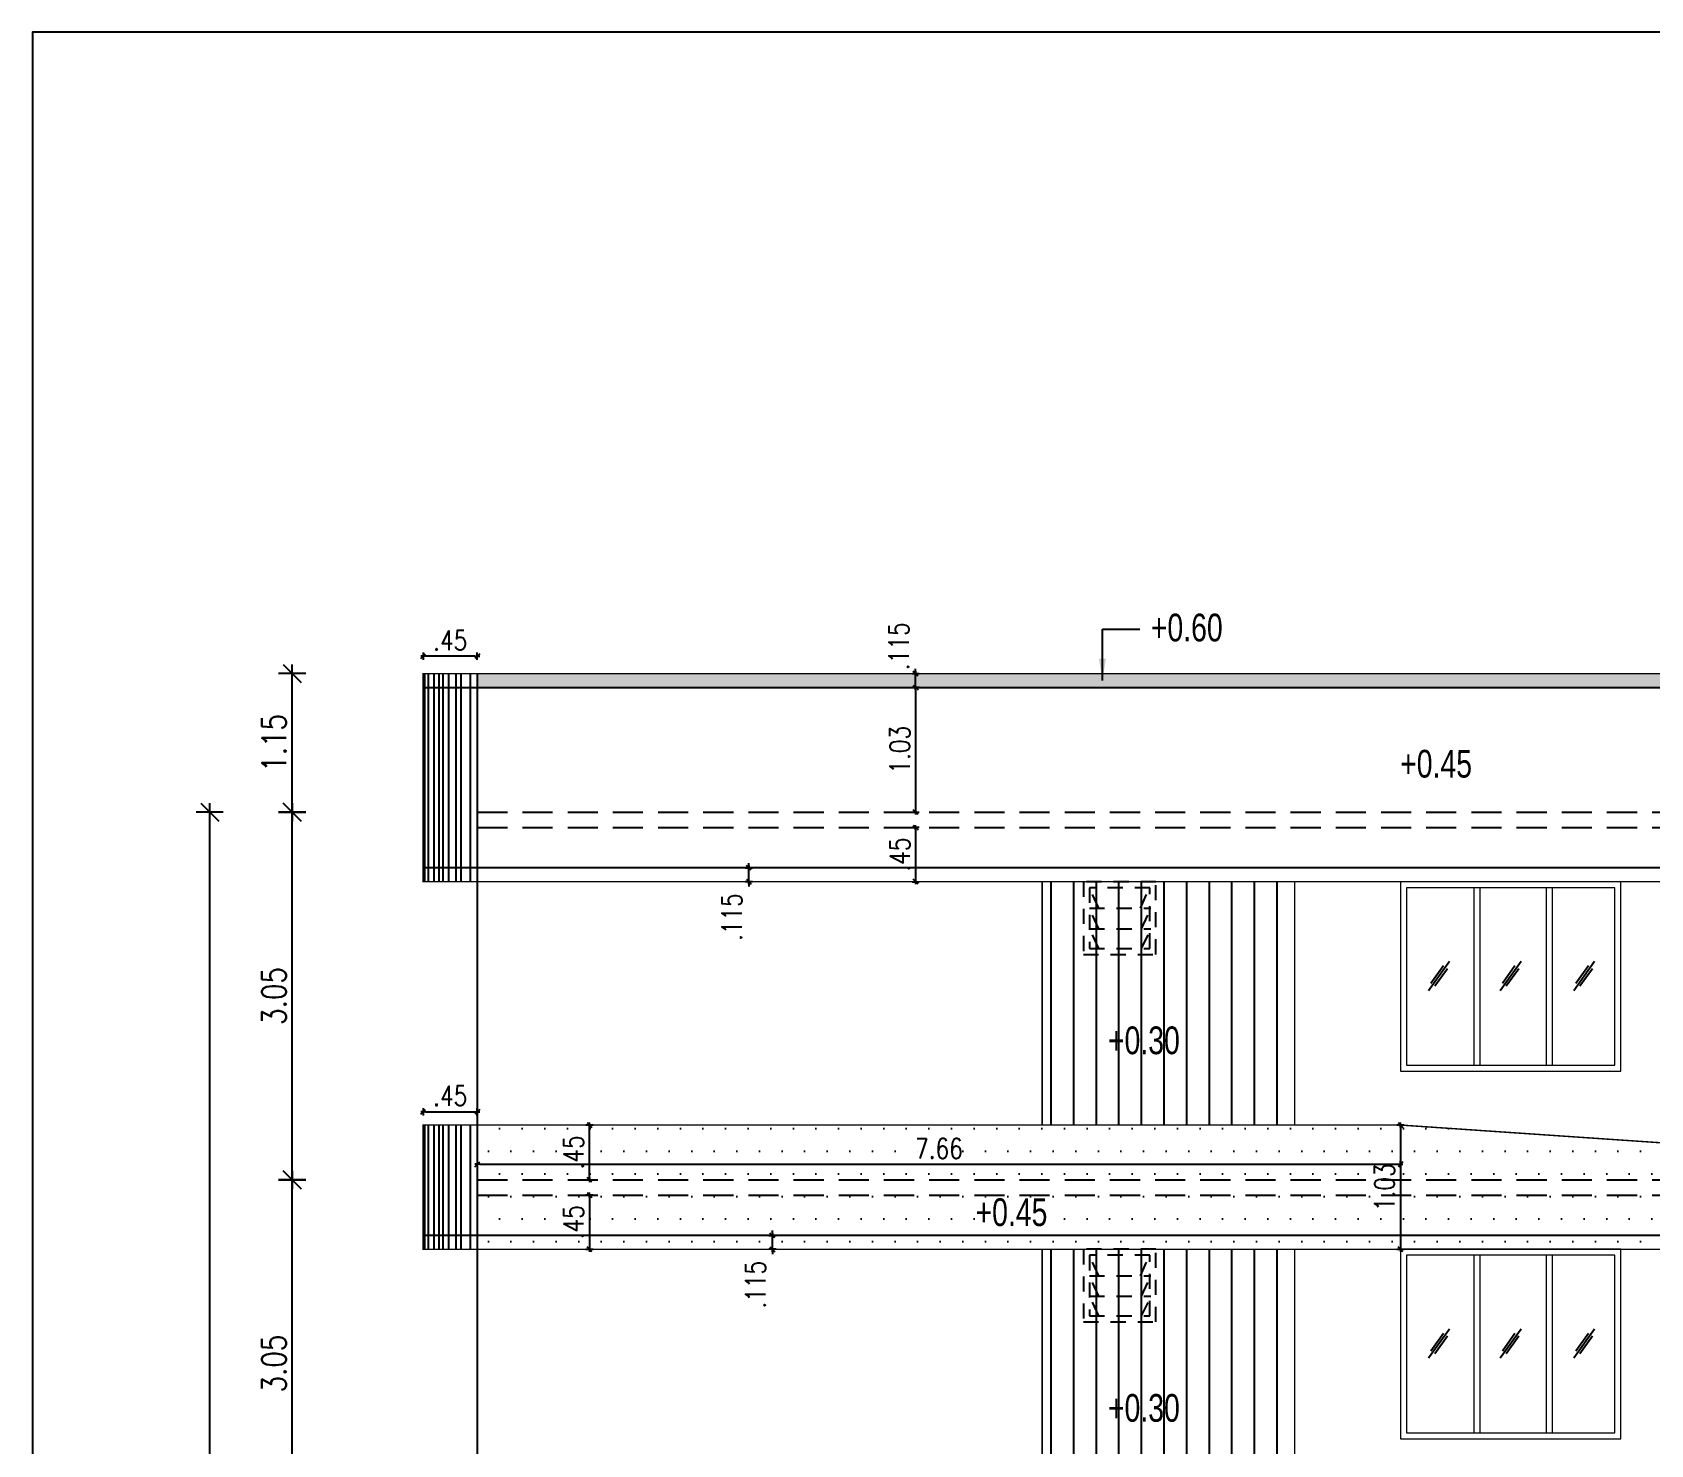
# Model space of a CAD drawing. Header units: inches. Extents: x 14331 to 14549, y 2557 to 2714.
# Drawn here: x 14402.11 to 14415.54, y 2685.34 to 2697.06 of the extents above; entities that cross this region are included whole.
import ezdxf
from ezdxf.enums import TextEntityAlignment as Align

# ---------------------------------------------------------------- set-up
doc = ezdxf.new("R2010")
doc.units = ezdxf.units.IN
doc.header["$LTSCALE"] = 0.25
doc.header["$MEASUREMENT"] = 0
doc.header["$PDMODE"] = 35
doc.linetypes.add('1', pattern=[0])
doc.linetypes.add('DASHEDX2', pattern=[1.5, 1, -0.5])
for name, color, linetype in [('dim-details', 7, 'Continuous'), ('ELE.PROJ.', 1, 'Continuous'), ('GLASS WINDOW', 251, '1'), ('hatch', 251, 'Continuous'), ('proj-internal', 1, 'DASHEDX2'), ('wall', 7, 'Continuous'), ('walls', 7, 'Continuous'), ('WORK TEX', 6, 'Continuous'), ('WORKING DIM', 7, 'Continuous')]:
    doc.layers.add(name, color=color, linetype=linetype)
doc.layers.add('WINDOW', color=106, linetype='Continuous', lineweight=13)
doc.styles.add('ARIAL', font='TIMES_0.TTF')
doc.styles.add('ARL', font='swisscl_0.ttf')
doc.styles.add('romans', font='romans.shx', dxfattribs={"width": 0.8})
doc.dimstyles.new('121', dxfattribs={"dimscale": 0.1, "dimtxt": 1.65, "dimasz": 0.2, "dimexe": 0.03125, "dimexo": 0.25, "dimgap": 0.5, "dimtad": 1, "dimzin": 4, "dimdsep": 46, "dimtxsty": 'romans', "dimblk1": 'MINITICK', "dimblk2": 'MINITICK', "dimsah": 1, "dimcen": 1, "dimse1": 1, "dimse2": 1, "dimclrd": 252, "dimclre": 256, "dimclrt": 7, "dimadec": 3, "dimazin": 0, "dimtfac": 0.8, "dimtix": 1, "dimtmove": 2, "dimatfit": 3, "dimfxl": 0, "dimtolj": 1, "dimtzin": 3, "dimarcsym": 0})
doc.dimstyles.new('DFSGSG', dxfattribs={"dimtxt": 0.23, "dimasz": 0.18, "dimexe": 0.18, "dimexo": 0.0625, "dimgap": 0.09, "dimtad": 1, "dimzin": 0, "dimdsep": 46, "dimtxsty": 'ARIAL', "dimcen": 0.09, "dimse1": 1, "dimse2": 1, "dimaunit": 1, "dimadec": 0, "dimazin": 0, "dimtfac": 1, "dimtix": 1, "dimtofl": 0, "dimtmove": 0, "dimatfit": 3, "dimfxl": 0, "dimtolj": 1, "dimtzin": 0, "dimarcsym": 0})
doc.dimstyles.new('minitick-100', dxfattribs={"dimscale": 0.1, "dimtxt": 2, "dimasz": 0.75, "dimexe": 0.03125, "dimexo": 0.25, "dimgap": 0.5, "dimtad": 1, "dimzin": 4, "dimdsep": 46, "dimtxsty": 'romans', "dimblk1": 'MINITICK', "dimblk2": 'MINITICK', "dimsah": 1, "dimcen": 1, "dimse1": 1, "dimse2": 1, "dimclrd": 252, "dimclre": 256, "dimclrt": 256, "dimadec": 3, "dimazin": 0, "dimtfac": 0.8, "dimtix": 1, "dimtmove": 2, "dimatfit": 3, "dimfxl": 0, "dimtolj": 1, "dimtzin": 3, "dimarcsym": 0})

# ---------------------------------------------------------------- blocks, each defined once
blk = doc.blocks.new('MINITICK')
at = {"color": 7}
for p, q in [((1, 1), (-1, -1)), ((-1, 0), (1, 0)), ((0, -1.5), (0, 1.5))]:
    blk.add_line(p, q, dxfattribs=at)
blk = doc.blocks.new('*D1482')
at = {"layer": 'Defpoints', "color": 0, "transparency": 16777216}
for p in [(14406.531, 2687.41), (14406.531, 2686.96), (14406.733, 2686.96)]:
    blk.add_point(p, dxfattribs=at)
at = {"layer": 'WORKING DIM', "color": 252, "lineweight": -2, "transparency": 16777216}
blk.add_line((14406.733, 2687.39), (14406.733, 2686.98), dxfattribs=at)
at = {"layer": 'WORKING DIM', "color": 252, "lineweight": -2, "transparency": 16777216, "xscale": 0.02, "yscale": 0.02, "zscale": 0.02}
for p, rotation in [((14406.733, 2687.41), 90), ((14406.733, 2686.96), 270)]:
    blk.add_blockref('MINITICK', p, dxfattribs=dict(at, rotation=rotation))
at = {"layer": 'WORKING DIM', "color": 7, "transparency": 16777216, "insert": (14406.601, 2687.185), "char_height": 0.165, "attachment_point": 5, "rotation": 90, "style": 'romans'}
blk.add_mtext('\\A1;.45', dxfattribs=at)
blk = doc.blocks.new('*D1483')
at = {"layer": 'Defpoints', "color": 0, "transparency": 16777216}
for p in [(14406.733, 2687.991), (14407.326, 2687.991), (14407.326, 2687.537)]:
    blk.add_point(p, dxfattribs=at)
at = {"layer": 'WORKING DIM', "color": 252, "lineweight": -2, "transparency": 16777216}
blk.add_line((14406.733, 2687.557), (14406.733, 2687.971), dxfattribs=at)
at = {"layer": 'WORKING DIM', "color": 252, "lineweight": -2, "transparency": 16777216, "xscale": 0.02, "yscale": 0.02, "zscale": 0.02}
for p, rotation in [((14406.733, 2687.991), 90), ((14406.733, 2687.537), 270)]:
    blk.add_blockref('MINITICK', p, dxfattribs=dict(at, rotation=rotation))
at = {"layer": 'WORKING DIM', "color": 7, "transparency": 16777216, "insert": (14406.601, 2687.764), "char_height": 0.165, "attachment_point": 5, "rotation": 90, "style": 'romans'}
blk.add_mtext('\\A1;.45', dxfattribs=at)
blk = doc.blocks.new('*D1484')
at = {"layer": 'Defpoints', "color": 0, "transparency": 16777216}
for p in [(14405.352, 2687.991), (14405.802, 2688.1), (14405.802, 2687.991)]:
    blk.add_point(p, dxfattribs=at)
at = {"layer": 'WORKING DIM', "color": 252, "lineweight": -2, "transparency": 16777216}
blk.add_line((14405.372, 2688.1), (14405.782, 2688.1), dxfattribs=at)
at = {"layer": 'WORKING DIM', "color": 252, "lineweight": -2, "transparency": 16777216, "xscale": 0.02, "yscale": 0.02, "zscale": 0.02, "rotation": 180}
blk.add_blockref('MINITICK', (14405.352, 2688.1), dxfattribs=at)
at = {"layer": 'WORKING DIM', "color": 252, "lineweight": -2, "transparency": 16777216, "xscale": 0.02, "yscale": 0.02, "zscale": 0.02}
blk.add_blockref('MINITICK', (14405.802, 2688.1), dxfattribs=at)
at = {"layer": 'WORKING DIM', "color": 7, "transparency": 16777216, "insert": (14405.577, 2688.233), "char_height": 0.165, "attachment_point": 5, "style": 'romans'}
blk.add_mtext('\\A1;.45', dxfattribs=at)
blk = doc.blocks.new('*D1485')
at = {"layer": 'Defpoints', "color": 0, "transparency": 16777216}
for p in [(14413.464, 2687.991), (14413.464, 2686.96), (14413.464, 2686.96)]:
    blk.add_point(p, dxfattribs=at)
at = {"layer": 'WORKING DIM', "color": 252, "lineweight": -2, "transparency": 16777216}
blk.add_line((14413.464, 2687.971), (14413.464, 2686.98), dxfattribs=at)
at = {"layer": 'WORKING DIM', "color": 252, "lineweight": -2, "transparency": 16777216, "xscale": 0.02, "yscale": 0.02, "zscale": 0.02}
for p, rotation in [((14413.464, 2687.991), 90), ((14413.464, 2686.96), 270)]:
    blk.add_blockref('MINITICK', p, dxfattribs=dict(at, rotation=rotation))
at = {"layer": 'WORKING DIM', "color": 7, "transparency": 16777216, "insert": (14413.331, 2687.475), "char_height": 0.165, "attachment_point": 5, "rotation": 90, "style": 'romans'}
blk.add_mtext('\\A1;1.03', dxfattribs=at)
blk = doc.blocks.new('*D1478')
at = {"layer": 'Defpoints', "color": 0, "transparency": 16777216}
for p in [(14405.802, 2687.991), (14413.464, 2687.991), (14413.464, 2687.665)]:
    blk.add_point(p, dxfattribs=at)
at = {"layer": 'WORKING DIM', "color": 252, "lineweight": -2, "transparency": 16777216}
blk.add_line((14405.822, 2687.665), (14413.444, 2687.665), dxfattribs=at)
at = {"layer": 'WORKING DIM', "color": 252, "lineweight": -2, "transparency": 16777216, "xscale": 0.02, "yscale": 0.02, "zscale": 0.02, "rotation": 180}
blk.add_blockref('MINITICK', (14405.802, 2687.665), dxfattribs=at)
at = {"layer": 'WORKING DIM', "color": 252, "lineweight": -2, "transparency": 16777216, "xscale": 0.02, "yscale": 0.02, "zscale": 0.02}
blk.add_blockref('MINITICK', (14413.464, 2687.665), dxfattribs=at)
at = {"layer": 'WORKING DIM', "color": 7, "transparency": 16777216, "insert": (14409.633, 2687.797), "char_height": 0.165, "attachment_point": 5, "style": 'romans'}
blk.add_mtext('\\A1;7.66', dxfattribs=at)
blk = doc.blocks.new('*D1493')
at = {"layer": 'Defpoints', "color": 0, "transparency": 16777216}
for p in [(14408.251, 2687.075), (14408.45, 2687.075), (14408.45, 2686.96)]:
    blk.add_point(p, dxfattribs=at)
at = {"layer": 'WORKING DIM', "color": 252, "lineweight": -2, "transparency": 16777216}
for p, q in [((14408.251, 2687.095), (14408.251, 2687.115)), ((14408.251, 2686.96), (14408.251, 2687.075)), ((14408.251, 2686.94), (14408.251, 2686.92))]:
    blk.add_line(p, q, dxfattribs=at)
at = {"layer": 'WORKING DIM', "color": 252, "lineweight": -2, "transparency": 16777216, "xscale": 0.02, "yscale": 0.02, "zscale": 0.02}
for p, rotation in [((14408.251, 2687.075), 270), ((14408.251, 2686.96), 90)]:
    blk.add_blockref('MINITICK', p, dxfattribs=dict(at, rotation=rotation))
at = {"layer": 'WORKING DIM', "color": 7, "transparency": 16777216, "insert": (14408.111, 2686.666), "char_height": 0.165, "attachment_point": 5, "rotation": 90, "style": 'romans'}
blk.add_mtext('\\A1;.115', dxfattribs=at)
blk = doc.blocks.new('*D1517')
at = {"layer": 'Defpoints', "color": 0, "transparency": 16777216}
for p in [(14408.055, 2690.125), (14408.254, 2690.125), (14408.254, 2690.01)]:
    blk.add_point(p, dxfattribs=at)
at = {"layer": 'WORKING DIM', "color": 252, "lineweight": -2, "transparency": 16777216}
for p, q in [((14408.055, 2690.145), (14408.055, 2690.165)), ((14408.055, 2690.01), (14408.055, 2690.125)), ((14408.055, 2689.99), (14408.055, 2689.97))]:
    blk.add_line(p, q, dxfattribs=at)
at = {"layer": 'WORKING DIM', "color": 252, "lineweight": -2, "transparency": 16777216, "xscale": 0.02, "yscale": 0.02, "zscale": 0.02}
for p, rotation in [((14408.055, 2690.125), 270), ((14408.055, 2690.01), 90)]:
    blk.add_blockref('MINITICK', p, dxfattribs=dict(at, rotation=rotation))
at = {"layer": 'WORKING DIM', "color": 7, "transparency": 16777216, "insert": (14407.915, 2689.716), "char_height": 0.165, "attachment_point": 5, "rotation": 90, "style": 'romans'}
blk.add_mtext('\\A1;.115', dxfattribs=at)
blk = doc.blocks.new('*D1521')
at = {"layer": 'Defpoints', "color": 0, "transparency": 16777216}
for p in [(14409.44, 2691.737), (14409.64, 2691.737), (14409.64, 2691.622)]:
    blk.add_point(p, dxfattribs=at)
at = {"layer": 'WORKING DIM', "color": 252, "lineweight": -2, "transparency": 16777216}
for p, q in [((14409.44, 2691.757), (14409.44, 2691.777)), ((14409.44, 2691.622), (14409.44, 2691.737)), ((14409.44, 2691.602), (14409.44, 2691.582))]:
    blk.add_line(p, q, dxfattribs=at)
at = {"layer": 'WORKING DIM', "color": 252, "lineweight": -2, "transparency": 16777216, "xscale": 0.02, "yscale": 0.02, "zscale": 0.02}
for p, rotation in [((14409.44, 2691.737), 270), ((14409.44, 2691.622), 90)]:
    blk.add_blockref('MINITICK', p, dxfattribs=dict(at, rotation=rotation))
at = {"layer": 'WORKING DIM', "color": 7, "transparency": 16777216, "insert": (14409.3, 2691.964), "char_height": 0.165, "attachment_point": 5, "rotation": 90, "style": 'romans'}
blk.add_mtext('\\A1;.115', dxfattribs=at)
blk = doc.blocks.new('*D1522')
at = {"layer": 'Defpoints', "color": 0, "transparency": 16777216}
for p in [(14410.216, 2691.622), (14409.44, 2690.587), (14410.216, 2690.587)]:
    blk.add_point(p, dxfattribs=at)
at = {"layer": 'WORKING DIM', "color": 252, "lineweight": -2, "transparency": 16777216}
blk.add_line((14409.44, 2691.602), (14409.44, 2690.607), dxfattribs=at)
at = {"layer": 'WORKING DIM', "color": 252, "lineweight": -2, "transparency": 16777216, "xscale": 0.02, "yscale": 0.02, "zscale": 0.02}
for p, rotation in [((14409.44, 2691.622), 90), ((14409.44, 2690.587), 270)]:
    blk.add_blockref('MINITICK', p, dxfattribs=dict(at, rotation=rotation))
at = {"layer": 'WORKING DIM', "color": 7, "transparency": 16777216, "insert": (14409.308, 2691.105), "char_height": 0.165, "attachment_point": 5, "rotation": 90, "style": 'romans'}
blk.add_mtext('\\A1;1.03', dxfattribs=at)
blk = doc.blocks.new('*D1523')
at = {"layer": 'Defpoints', "color": 0, "transparency": 16777216}
for p in [(14408.921, 2690.46), (14408.875, 2690.01), (14409.44, 2690.01)]:
    blk.add_point(p, dxfattribs=at)
at = {"layer": 'WORKING DIM', "color": 252, "lineweight": -2, "transparency": 16777216}
blk.add_line((14409.44, 2690.44), (14409.44, 2690.03), dxfattribs=at)
at = {"layer": 'WORKING DIM', "color": 252, "lineweight": -2, "transparency": 16777216, "xscale": 0.02, "yscale": 0.02, "zscale": 0.02}
for p, rotation in [((14409.44, 2690.46), 90), ((14409.44, 2690.01), 270)]:
    blk.add_blockref('MINITICK', p, dxfattribs=dict(at, rotation=rotation))
at = {"layer": 'WORKING DIM', "color": 7, "transparency": 16777216, "insert": (14409.308, 2690.235), "char_height": 0.165, "attachment_point": 5, "rotation": 90, "style": 'romans'}
blk.add_mtext('\\A1;.45', dxfattribs=at)
blk = doc.blocks.new('*D1527')
at = {"layer": 'Defpoints', "color": 0, "transparency": 16777216}
for p in [(14405.352, 2691.881), (14405.352, 2691.503), (14405.802, 2691.503)]:
    blk.add_point(p, dxfattribs=at)
at = {"layer": 'WORKING DIM', "color": 252, "lineweight": -2, "transparency": 16777216}
blk.add_line((14405.782, 2691.881), (14405.372, 2691.881), dxfattribs=at)
at = {"layer": 'WORKING DIM', "color": 252, "lineweight": -2, "transparency": 16777216, "xscale": 0.02, "yscale": 0.02, "zscale": 0.02, "rotation": 180}
blk.add_blockref('MINITICK', (14405.352, 2691.881), dxfattribs=at)
at = {"layer": 'WORKING DIM', "color": 252, "lineweight": -2, "transparency": 16777216, "xscale": 0.02, "yscale": 0.02, "zscale": 0.02}
blk.add_blockref('MINITICK', (14405.802, 2691.881), dxfattribs=at)
at = {"layer": 'WORKING DIM', "color": 7, "transparency": 16777216, "insert": (14405.577, 2692.013), "char_height": 0.165, "attachment_point": 5, "style": 'romans'}
blk.add_mtext('\\A1;.45', dxfattribs=at)
blk = doc.blocks.new('*D1758')
at = {"layer": 'Defpoints', "color": 0, "transparency": 16777216}
for p in [(14404.265, 2687.537), (14406.261, 2687.537), (14406.261, 2684.487)]:
    blk.add_point(p, dxfattribs=at)
at = {"layer": 'dim-details', "color": 252, "lineweight": -2, "transparency": 16777216}
blk.add_line((14404.265, 2684.562), (14404.265, 2687.462), dxfattribs=at)
at = {"layer": 'dim-details', "color": 252, "lineweight": -2, "transparency": 16777216, "xscale": 0.07500000000000001, "yscale": 0.07500000000000001, "zscale": 0.07500000000000001}
for p, rotation in [((14404.265, 2687.537), 90), ((14404.265, 2684.487), 270)]:
    blk.add_blockref('MINITICK', p, dxfattribs=dict(at, rotation=rotation))
at = {"layer": 'dim-details', "transparency": 16777216, "insert": (14404.115, 2686.012), "char_height": 0.2, "attachment_point": 5, "rotation": 90, "style": 'romans'}
blk.add_mtext('\\A1;3.05', dxfattribs=at)
blk = doc.blocks.new('*D1759')
at = {"layer": 'Defpoints', "color": 0, "transparency": 16777216}
for p in [(14404.265, 2690.587), (14406.261, 2690.587), (14406.261, 2687.537)]:
    blk.add_point(p, dxfattribs=at)
at = {"layer": 'dim-details', "color": 252, "lineweight": -2, "transparency": 16777216}
blk.add_line((14404.265, 2687.612), (14404.265, 2690.512), dxfattribs=at)
at = {"layer": 'dim-details', "color": 252, "lineweight": -2, "transparency": 16777216, "xscale": 0.07500000000000001, "yscale": 0.07500000000000001, "zscale": 0.07500000000000001}
for p, rotation in [((14404.265, 2690.587), 90), ((14404.265, 2687.537), 270)]:
    blk.add_blockref('MINITICK', p, dxfattribs=dict(at, rotation=rotation))
at = {"layer": 'dim-details', "transparency": 16777216, "insert": (14404.115, 2689.062), "char_height": 0.2, "attachment_point": 5, "rotation": 90, "style": 'romans'}
blk.add_mtext('\\A1;3.05', dxfattribs=at)
blk = doc.blocks.new('*D1760')
at = {"layer": 'Defpoints', "color": 0, "transparency": 16777216}
for p in [(14404.265, 2691.737), (14406.074, 2691.737), (14406.163, 2690.587)]:
    blk.add_point(p, dxfattribs=at)
at = {"layer": 'dim-details', "color": 252, "lineweight": -2, "transparency": 16777216}
blk.add_line((14404.265, 2690.662), (14404.265, 2691.662), dxfattribs=at)
at = {"layer": 'dim-details', "color": 252, "lineweight": -2, "transparency": 16777216, "xscale": 0.07500000000000001, "yscale": 0.07500000000000001, "zscale": 0.07500000000000001}
for p, rotation in [((14404.265, 2691.737), 90), ((14404.265, 2690.587), 270)]:
    blk.add_blockref('MINITICK', p, dxfattribs=dict(at, rotation=rotation))
at = {"layer": 'dim-details', "transparency": 16777216, "insert": (14404.115, 2691.162), "char_height": 0.2, "attachment_point": 5, "rotation": 90, "style": 'romans'}
blk.add_mtext('\\A1;1.15', dxfattribs=at)
blk = doc.blocks.new('*D1761')
at = {"layer": 'Defpoints', "color": 0, "transparency": 16777216}
for p in [(14403.581, 2690.587), (14406.852, 2690.587), (14405.302, 2650.61)]:
    blk.add_point(p, dxfattribs=at)
at = {"layer": 'dim-details', "color": 252, "lineweight": -2, "transparency": 16777216}
blk.add_line((14403.581, 2650.685), (14403.581, 2690.512), dxfattribs=at)
at = {"layer": 'dim-details', "color": 252, "lineweight": -2, "transparency": 16777216, "xscale": 0.07500000000000001, "yscale": 0.07500000000000001, "zscale": 0.07500000000000001}
for p, rotation in [((14403.581, 2690.587), 90), ((14403.581, 2650.61), 270)]:
    blk.add_blockref('MINITICK', p, dxfattribs=dict(at, rotation=rotation))
at = {"layer": 'dim-details', "transparency": 16777216, "insert": (14403.431, 2670.599), "char_height": 0.2, "attachment_point": 5, "rotation": 90, "style": 'romans'}
blk.add_mtext('\\A1;39.98', dxfattribs=at)

msp = doc.modelspace()

# ---------------------------------------------------------------- hatches: boundary and pattern name
at = {"layer": 'hatch', "true_color": 0xc7b399}
h = msp.add_hatch(dxfattribs=at)
h.set_pattern_fill('DOTS', color=253, scale=0.5)
h.set_pattern_definition([(0, (-294.249803, 17.27428), (0.015625, 0.03125), [0, -0.03125])])
h.paths.add_polyline_path([(14420.132, 2691.737), (14405.802, 2691.737), (14405.802, 2691.622), (14420.132, 2691.622)])
at = {"layer": 'hatch'}
h = msp.add_hatch(dxfattribs=at)
h.set_pattern_fill('ANSI31', color=36, scale=1.5, angle=45)
h.set_pattern_definition([(90, (-264.12267, 50.82425), (-0.1875, 3e-17), [])])
h.paths.add_polyline_path([(14412.586, 2690.01), (14410.49, 2690.01), (14410.49, 2687.991), (14412.586, 2687.991)])
at = {"layer": 'hatch', "true_color": 0xc7b399}
h = msp.add_hatch(dxfattribs=at)
h.set_pattern_fill('DOTS', color=253, scale=3)
h.set_pattern_definition([(0, (-275.91901, 47.77428), (0.09375, 0.1875), [0, -0.1875])])
h.paths.add_polyline_path([(14413.464, 2687.991), (14405.802, 2687.991), (14405.802, 2686.96), (14420.132, 2686.96), (14420.132, 2687.537)])
at = {"layer": 'hatch'}
h = msp.add_hatch(dxfattribs=at)
h.set_pattern_fill('ANSI31', color=36, scale=1.5, angle=45)
h.set_pattern_definition([(90, (-264.12267, 47.77428), (-0.1875, 3e-17), [])])
h.paths.add_polyline_path([(14412.586, 2686.96), (14410.49, 2686.96), (14410.49, 2684.941), (14412.586, 2684.941)])

# ---------------------------------------------------------------- linework, layer by layer
at = {"layer": 'ELE.PROJ.'}
for p, q in [((14405.352, 2691.622), (14420.132, 2691.622)), ((14420.132, 2690.125), (14405.352, 2690.125)), ((14420.132, 2687.075), (14405.352, 2687.075))]:
    msp.add_line(p, q, dxfattribs=at)
at = {"layer": 'ELE.PROJ.', "color": 8}
for p, q in [((14405.364, 2691.737), (14405.364, 2690.01)), ((14405.393, 2691.737), (14405.393, 2690.01)), ((14405.442, 2691.737), (14405.442, 2690.01)), ((14405.483, 2691.737), (14405.483, 2690.01)), ((14405.516, 2691.737), (14405.516, 2690.01)), ((14405.563, 2691.737), (14405.563, 2690.01)), ((14405.624, 2691.737), (14405.624, 2690.01)), ((14405.664, 2691.737), (14405.664, 2690.01)), ((14405.742, 2691.737), (14405.742, 2690.01)), ((14405.364, 2687.991), (14405.364, 2686.96)), ((14405.393, 2687.991), (14405.393, 2686.96)), ((14405.442, 2687.991), (14405.442, 2686.96)), ((14405.483, 2687.991), (14405.483, 2686.96)), ((14405.516, 2687.991), (14405.516, 2686.96)), ((14405.563, 2687.991), (14405.563, 2686.96)), ((14405.624, 2687.991), (14405.624, 2686.96)), ((14405.664, 2687.991), (14405.664, 2686.96)), ((14405.742, 2687.991), (14405.742, 2686.96))]:
    msp.add_line(p, q, dxfattribs=at)
at = {"layer": 'ELE.PROJ.', "const_width": 0.012}
for points in [[(14420.132, 2690.01), (14405.352, 2690.01), (14405.352, 2691.737), (14420.132, 2691.737)], [(14420.132, 2686.96), (14405.352, 2686.96), (14405.352, 2687.991), (14413.464, 2687.991), (14420.132, 2687.537)]]:
    msp.add_lwpolyline(points, close=True, dxfattribs=at)
at = {"layer": 'ELE.PROJ.', "color": 36, "const_width": 0.012}
for points in [[(14412.586, 2687.991), (14410.49, 2687.991), (14410.49, 2690.01), (14412.586, 2690.01)], [(14412.586, 2684.941), (14410.49, 2684.941), (14410.49, 2686.96), (14412.586, 2686.96)]]:
    msp.add_lwpolyline(points, close=True, dxfattribs=at)
at = {"layer": 'GLASS WINDOW', "color": 4, "ltscale": 200}
for p, q in [((14413.871, 2689.347), (14413.697, 2689.106)), ((14414.464, 2689.347), (14414.291, 2689.106)), ((14415.075, 2689.347), (14414.901, 2689.106)), ((14413.82, 2689.311), (14413.715, 2689.165)), ((14413.853, 2689.288), (14413.748, 2689.142)), ((14414.414, 2689.311), (14414.309, 2689.165)), ((14414.446, 2689.288), (14414.341, 2689.142)), ((14415.024, 2689.311), (14414.919, 2689.165)), ((14415.056, 2689.288), (14414.951, 2689.142)), ((14413.871, 2686.297), (14413.697, 2686.056)), ((14413.82, 2686.261), (14413.715, 2686.115)), ((14414.464, 2686.297), (14414.291, 2686.056)), ((14414.414, 2686.261), (14414.309, 2686.115)), ((14415.075, 2686.297), (14414.901, 2686.056)), ((14415.024, 2686.261), (14414.919, 2686.115)), ((14413.853, 2686.238), (14413.748, 2686.092)), ((14414.446, 2686.238), (14414.341, 2686.092)), ((14415.056, 2686.238), (14414.951, 2686.092))]:
    msp.add_line(p, q, dxfattribs=at)
at = {"layer": 'proj-internal', "color": 251}
for p, q in [((14405.802, 2690.587), (14420.132, 2690.587)), ((14405.802, 2690.46), (14420.132, 2690.46)), ((14405.802, 2687.537), (14420.132, 2687.537)), ((14405.802, 2687.41), (14420.132, 2687.41))]:
    msp.add_line(p, q, dxfattribs=at)
at = {"layer": 'proj-internal', "color": 251, "ltscale": 0.5}
for p, q in [((14410.96, 2689.79), (14410.883, 2689.96)), ((14411.305, 2689.79), (14411.383, 2689.96)), ((14410.883, 2689.79), (14411.393, 2689.79)), ((14410.96, 2689.62), (14410.883, 2689.79)), ((14411.315, 2689.62), (14411.393, 2689.79)), ((14410.883, 2689.62), (14411.393, 2689.62)), ((14410.96, 2689.457), (14410.883, 2689.62)), ((14411.315, 2689.457), (14411.393, 2689.62)), ((14410.96, 2686.74), (14410.883, 2686.91)), ((14411.305, 2686.74), (14411.383, 2686.91)), ((14410.883, 2686.74), (14411.393, 2686.74)), ((14410.96, 2686.57), (14410.883, 2686.74)), ((14411.315, 2686.57), (14411.393, 2686.74)), ((14410.883, 2686.57), (14411.393, 2686.57)), ((14410.96, 2686.407), (14410.883, 2686.57)), ((14411.315, 2686.407), (14411.393, 2686.57))]:
    msp.add_line(p, q, dxfattribs=at)
for points in [[(14410.833, 2689.407), (14411.433, 2689.407), (14411.433, 2690.01), (14410.833, 2690.01)], [(14410.883, 2689.457), (14411.383, 2689.457), (14411.383, 2689.96), (14410.883, 2689.96)], [(14410.833, 2686.357), (14411.433, 2686.357), (14411.433, 2686.96), (14410.833, 2686.96)], [(14410.883, 2686.407), (14411.383, 2686.407), (14411.383, 2686.91), (14410.883, 2686.91)]]:
    msp.add_lwpolyline(points, close=True, dxfattribs=at)
at = {"layer": 'wall'}
msp.add_line((14405.802, 2691.737), (14405.802, 2650.61), dxfattribs=at)
msp.add_lwpolyline([(14440.277, 2697.058), (14402.109, 2697.058), (14402.109, 2643.083), (14440.277, 2643.083)], close=True, dxfattribs=at)
at = {"layer": 'WINDOW'}
for p, q in [((14414.072, 2689.96), (14414.072, 2688.487)), ((14414.122, 2689.96), (14414.122, 2688.487)), ((14414.673, 2689.96), (14414.673, 2688.487)), ((14414.723, 2689.96), (14414.723, 2688.487)), ((14414.072, 2686.91), (14414.072, 2685.437)), ((14414.122, 2686.91), (14414.122, 2685.437)), ((14414.673, 2686.91), (14414.673, 2685.437)), ((14414.723, 2686.91), (14414.723, 2685.437))]:
    msp.add_line(p, q, dxfattribs=at)
for points in [[(14413.464, 2688.437), (14415.292, 2688.437), (14415.292, 2690.01), (14413.464, 2690.01)], [(14413.514, 2688.487), (14415.242, 2688.487), (14415.242, 2689.96), (14413.514, 2689.96)], [(14413.464, 2685.387), (14415.292, 2685.387), (14415.292, 2686.96), (14413.464, 2686.96)], [(14413.514, 2685.437), (14415.242, 2685.437), (14415.242, 2686.91), (14413.514, 2686.91)]]:
    msp.add_lwpolyline(points, close=True, dxfattribs=at)

# ---------------------------------------------------------------- texts
at = {"layer": 'WORK TEX', "color": 7, "style": 'ARL'}
for s, p in [('+0.60', (14411.69, 2692.119)), ('+0.45 ', (14413.792, 2690.989)), ('+0.30', (14411.334, 2688.694)), ('+0.45 ', (14410.268, 2687.268)), ('+0.30', (14411.334, 2685.644))]:
    msp.add_text(s, height=0.23, dxfattribs=at).set_placement(p, align=Align.MIDDLE_CENTER)

# ---------------------------------------------------------------- dimensions: what is measured, and where the dimension line sits
at = {"layer": 'dim-details'}
for base, p1, p2, picture, middle in [((14404.265, 2691.737), (14406.163, 2690.587), (14406.074, 2691.737), '*D1760', (14404.115, 2691.162)), ((14403.581, 2690.587), (14405.302, 2650.61), (14406.852, 2690.587), '*D1761', (14403.431, 2670.599)), ((14404.265, 2690.587), (14406.261, 2687.537), (14406.261, 2690.587), '*D1759', (14404.115, 2689.062)), ((14404.265, 2687.537), (14406.261, 2684.487), (14406.261, 2687.537), '*D1758', (14404.115, 2686.012))]:
    dim = msp.add_linear_dim(base=base, p1=p1, p2=p2, angle=90, dimstyle='minitick-100', dxfattribs=at)
    dim.commit()
    dim.dimension.update_dxf_attribs({"geometry": picture, "text_midpoint": middle})
at = {"layer": 'WORKING DIM'}
for base, p1, p2, picture, middle in [((14409.44, 2691.737), (14409.64, 2691.622), (14409.64, 2691.737), '*D1521', (14409.3, 2691.964)), ((14408.055, 2690.125), (14408.254, 2690.01), (14408.254, 2690.125), '*D1517', (14407.915, 2689.716)), ((14408.251, 2687.075), (14408.45, 2686.96), (14408.45, 2687.075), '*D1493', (14408.111, 2686.666))]:
    dim = msp.add_linear_dim(base=base, p1=p1, p2=p2, angle=90, text='.115', dimstyle='121', override={"dimfxl": 0.18, "dimfxlon": 1}, dxfattribs=at)
    dim.commit()
    dim.dimension.update_dxf_attribs({"geometry": picture, "text_midpoint": middle, "dimtype": 160})
for base, p1, p2, picture, middle in [((14405.352, 2691.881), (14405.802, 2691.503), (14405.352, 2691.503), '*D1527', (14405.577, 2692.013)), ((14405.802, 2688.1), (14405.352, 2687.991), (14405.802, 2687.991), '*D1484', (14405.577, 2688.233)), ((14413.464, 2687.665), (14405.802, 2687.991), (14413.464, 2687.991), '*D1478', (14409.633, 2687.797))]:
    dim = msp.add_linear_dim(base=base, p1=p1, p2=p2, dimstyle='121', override={"dimfxl": 0.18, "dimfxlon": 1}, dxfattribs=at)
    dim.commit()
    dim.dimension.update_dxf_attribs({"geometry": picture, "text_midpoint": middle})
for base, p1, p2, picture, middle in [((14409.44044, 2690.58703), (14410.21627, 2691.622), (14410.21627, 2690.58703), '*D1522', (14409.30794, 2691.10452)), ((14409.44, 2690.01), (14408.921, 2690.46), (14408.875, 2690.01), '*D1523', (14409.308, 2690.235)), ((14406.733, 2687.991), (14407.326, 2687.537), (14407.326, 2687.991), '*D1483', (14406.601, 2687.764)), ((14413.464, 2686.96), (14413.464, 2687.991), (14413.464, 2686.96), '*D1485', (14413.331, 2687.475)), ((14406.733, 2686.96), (14406.531, 2687.41), (14406.531, 2686.96), '*D1482', (14406.601, 2687.185))]:
    dim = msp.add_linear_dim(base=base, p1=p1, p2=p2, angle=90, dimstyle='121', override={"dimfxl": 0.18, "dimfxlon": 1}, dxfattribs=at)
    dim.commit()
    dim.dimension.update_dxf_attribs({"geometry": picture, "text_midpoint": middle})

# ---------------------------------------------------------------- leaders
at = {"layer": 'walls'}
msp.add_leader([(14410.99, 2691.681), (14410.99, 2692.106), (14411.3, 2692.106)], dimstyle='DFSGSG', override={"dimgap": 0.09, "dimtad": 0, "dimarcsym": 1}, dxfattribs=at)

doc.saveas('drawing.dxf')
